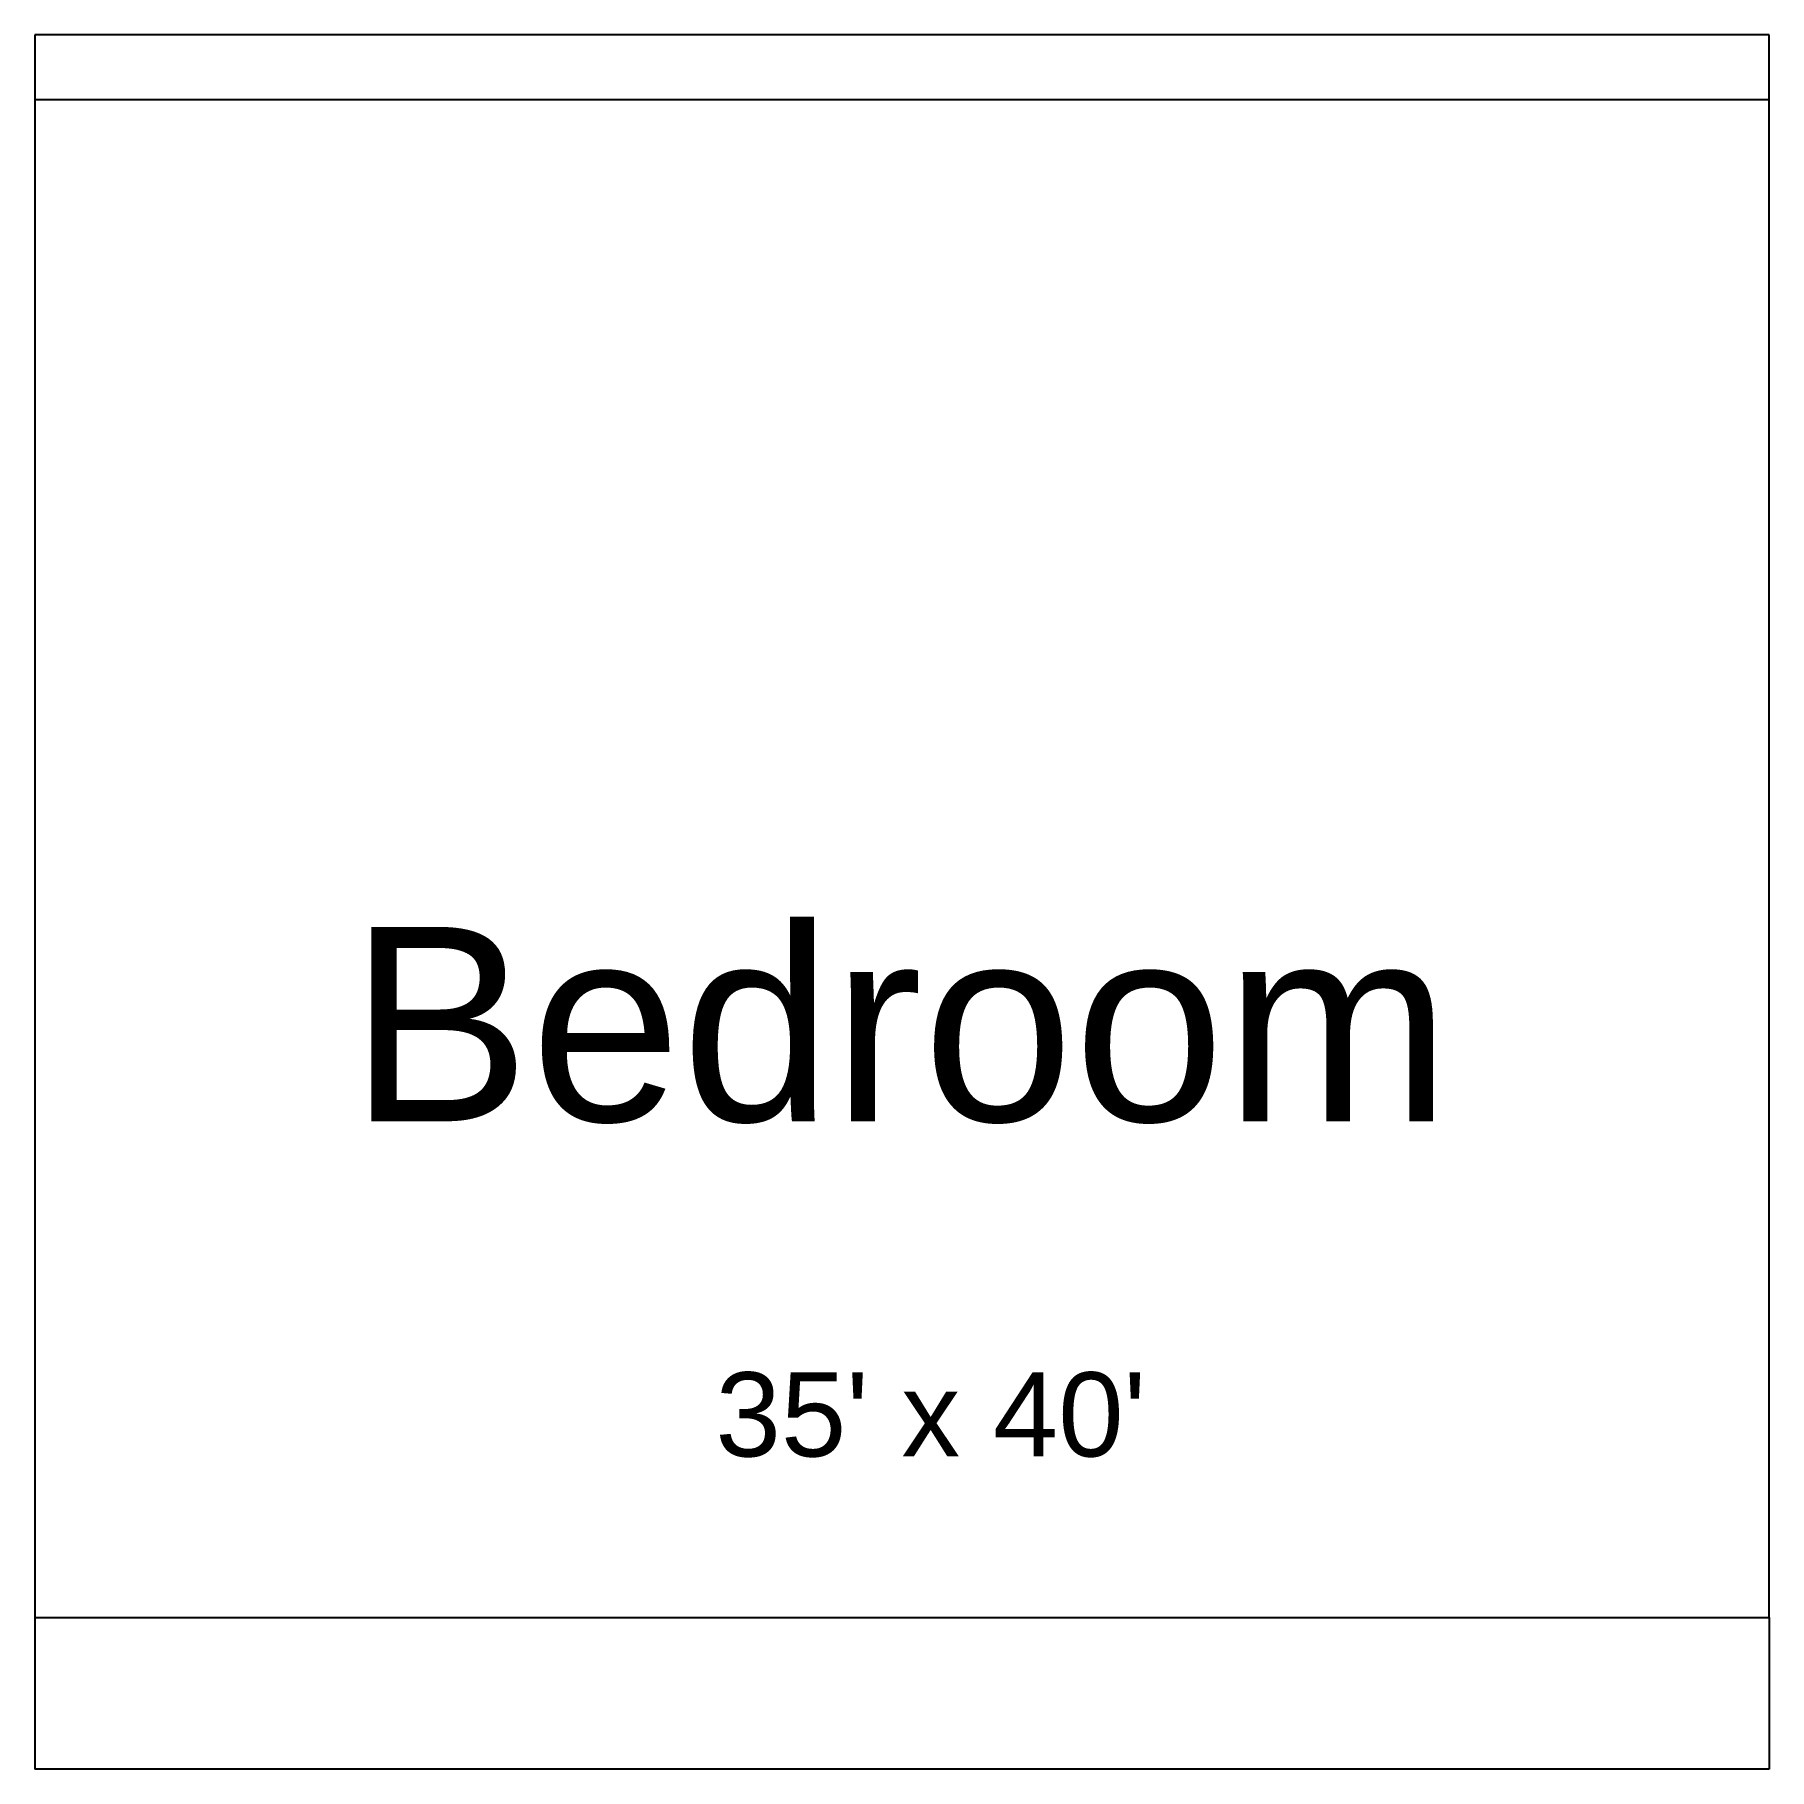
# Model space of a CAD drawing. Header units: inches. Extents: x 0 to 40000, y 0 to 40000.
import ezdxf

# ---------------------------------------------------------------- set-up
doc = ezdxf.new("R2010")
doc.units = ezdxf.units.IN
doc.header["$MEASUREMENT"] = 0
doc.styles.get("Standard").update_dxf_attribs({"font": 'arial.ttf'})

msp = doc.modelspace()

# ---------------------------------------------------------------- linework, layer by layer
for p, q in [((0, 40000), (0, 38500)), ((40000, 40000), (0, 40000)), ((40000, 38500), (40000, 40000)), ((0, 38500), (0, 3500)), ((40000, 38500), (0, 38500)), ((40000, 3500), (40000, 38500)), ((0, 3500), (40000, 3500)), ((0, 3500), (0, 0)), ((40000, 3500), (40000, 0)), ((40000, 0), (0, 0))]:
    msp.add_line(p, q)

# ---------------------------------------------------------------- texts
for s, height, p in [('Bedroom', 4481.8, (7253, 14944)), ("35' x 40'", 1941.1, (15699, 7214))]:
    msp.add_text(s, height=height).set_placement(p)

doc.saveas('drawing.dxf')
